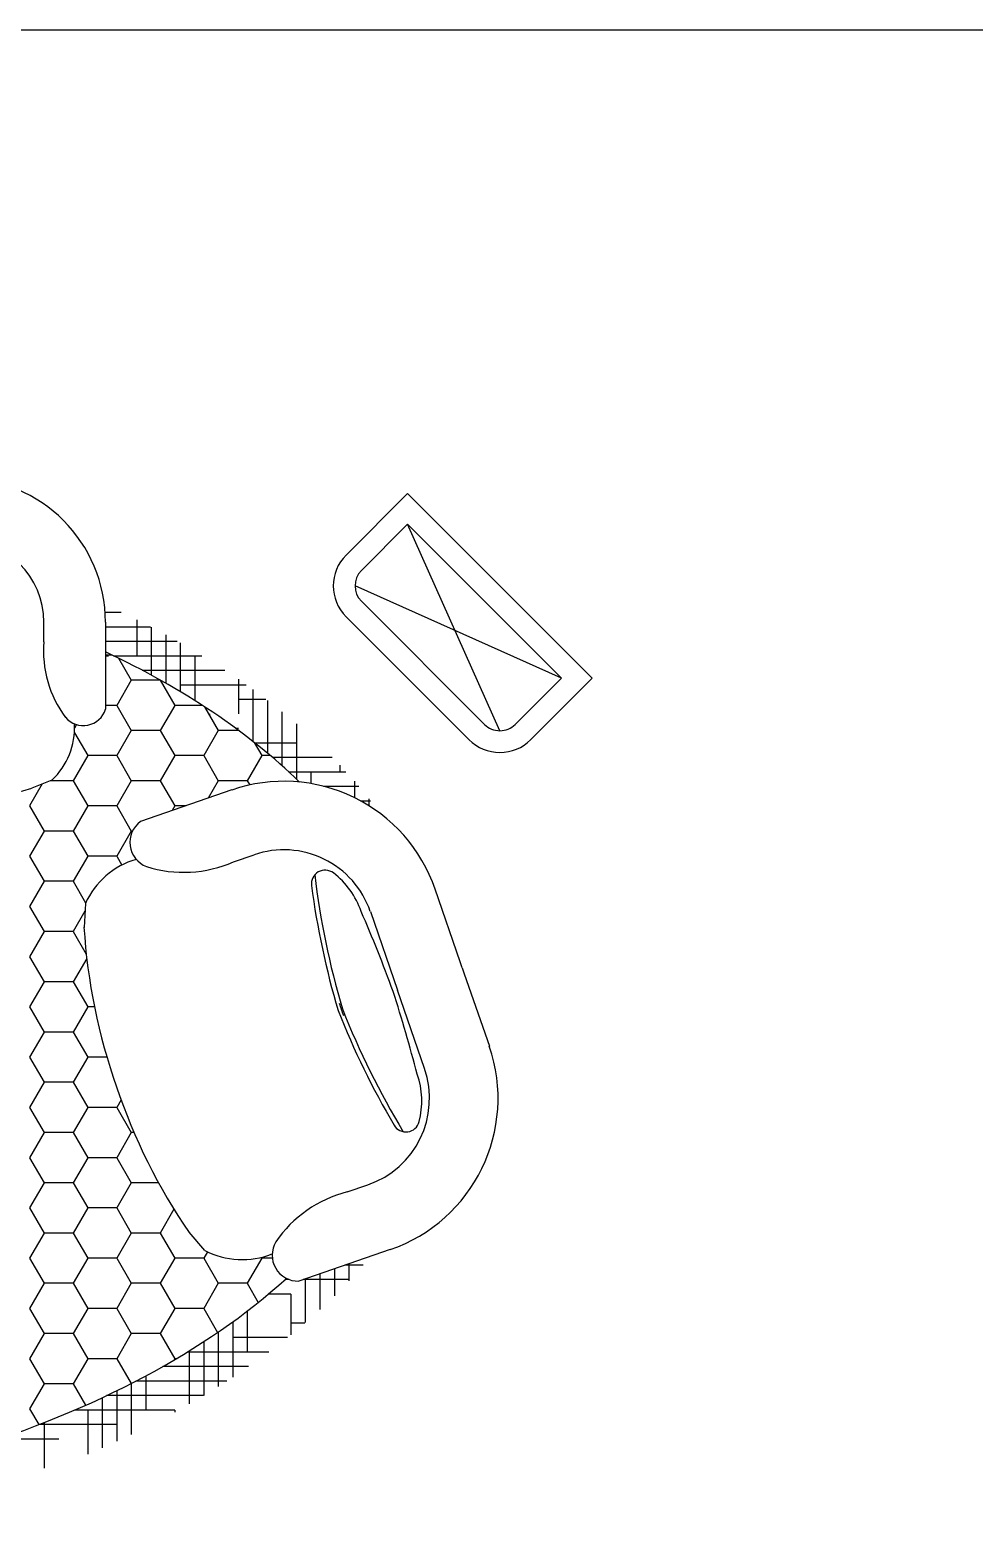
# Model space of a CAD drawing. Header units: millimetres. Extents: x -30782 to 40110, y 35885 to 73818.
# Drawn here: x 9603 to 11774, y 64224 to 67634 of the extents above; entities that cross this region are included whole.
import ezdxf

# ---------------------------------------------------------------- set-up
doc = ezdxf.new("R2010")
doc.units = ezdxf.units.MM
doc.layers.add('www.cad-blocks.net', color=7, linetype='Continuous')

# ---------------------------------------------------------------- blocks, each defined once
blk = doc.blocks.new('A$C04B71D83')
for p, q in [((4095.2, 2302.1), (4236.6, 2443.5)), ((4236.6, 2443.5), (4660.9, 2019.2)), ((4130.5, 2266.7), (4236.6, 2372.8)), ((4448.7, 1898.5), (4236.6, 2372.8)), ((4236.6, 2372.8), (4590.2, 2019.2)), ((4590.2, 2019.2), (4115.9, 2231.3)), ((4413.4, 1913.1), (4130.5, 2196)), ((3541.8, 2170.9), (3578.8, 2170.9)), ((3614.5, 2153.5), (3614.5, 2070.9)), ((4378, 1877.8), (4095.2, 2160.6)), ((3400.8, 2102.7), (3400.8, 2147.9)), ((3542.6, 2147.9), (3542.6, 1947.9)), ((3542.6, 2137.5), (3645.8, 2137.5)), ((3647.8, 2136.5), (3647.8, 2026.2)), ((3681.2, 2118.7), (3681.2, 2007.6)), ((3542.6, 2104.2), (3707.4, 2104.2)), ((3714.5, 2100.1), (3714.5, 1988.1)), ((3558.2, 2072.1), (3542.6, 2072.1)), ((3544.5, 2070.9), (3547.8, 2070.9)), ((3547.8, 2070.9), (3547.8, 2069.2)), ((3560.9, 2070.9), (3764.2, 2070.9)), ((3572.3, 2065.3), (3601.7, 2014.4)), ((3747.9, 2070.9), (3747.9, 1967.6)), ((3601.7, 2014.4), (3568.4, 1956.7)), ((3668.4, 2014.4), (3601.7, 2014.4)), ((3626.8, 2037.5), (3816.9, 2037.5)), ((3668.6, 2014.8), (3668.4, 2014.4)), ((3668.4, 2014.4), (3701.7, 1956.7)), ((3847.9, 2016.7), (3847.9, 1937.5)), ((4590.2, 2019.2), (4484.1, 1913.1)), ((4660.9, 2019.2), (4519.4, 1877.8)), ((3714.5, 2004.2), (3865.8, 2004.2)), ((3881.2, 1993.2), (3881.2, 1874)), ((3568.4, 1956.7), (3542.6, 1956.7)), ((3568.4, 1956.7), (3601.7, 1898.9)), ((3701.7, 1956.7), (3668.4, 1898.9)), ((3765.1, 1956.7), (3701.7, 1956.7)), ((3770.4, 1953.2), (3801.7, 1898.9)), ((3847.9, 1970.8), (3911.3, 1970.8)), ((3914.5, 1968.3), (3914.5, 1847.1)), ((3476.2, 1912.5), (3471.6, 1904.6)), ((3781.2, 1937.5), (3781.2, 1935.1)), ((3947.9, 1942.1), (3947.9, 1818.3)), ((3981.2, 1914.3), (3981.2, 1787.4)), ((3471.2, 1894), (3501.7, 1841.2)), ((3601.7, 1898.9), (3568.4, 1841.2)), ((3668.4, 1898.9), (3601.7, 1898.9)), ((3668.4, 1898.9), (3701.7, 1841.2)), ((3801.7, 1898.9), (3768.4, 1841.2)), ((3848.6, 1898.9), (3801.7, 1898.9)), ((3841.4, 1904.2), (3847.9, 1904.2)), ((3501.7, 1841.2), (3468.4, 1783.4)), ((3568.4, 1841.2), (3501.7, 1841.2)), ((3568.4, 1841.2), (3601.7, 1783.4)), ((3701.7, 1841.2), (3668.4, 1783.4)), ((3768.4, 1841.2), (3701.7, 1841.2)), ((3768.4, 1841.2), (3801.7, 1783.4)), ((3901.7, 1841.2), (3868.4, 1783.4)), ((3884.1, 1871.8), (3901.7, 1841.2)), ((3884.6, 1870.8), (3981.2, 1870.8)), ((3921.5, 1841.2), (3901.7, 1841.2)), ((3925.9, 1837.5), (4063.5, 1837.5)), ((4081.2, 1819.1), (4081.2, 1804.2)), ((3397.4, 1776.1), (3368.3, 1725.7)), ((3419.4, 1785.1), (3373.2, 1766.2)), ((3468.3, 1783.4), (3415.4, 1783.4)), ((3468.4, 1783.4), (3501.7, 1725.7)), ((3601.7, 1783.4), (3568.4, 1725.7)), ((3668.4, 1783.4), (3601.7, 1783.4)), ((3668.4, 1783.4), (3701.7, 1725.7)), ((3801.7, 1783.4), (3778.8, 1743.6)), ((3868.4, 1783.4), (3801.7, 1783.4)), ((3868.4, 1783.4), (3874, 1773.8)), ((3963.4, 1804.2), (4095.1, 1804.2)), ((4014.6, 1804.2), (4014.6, 1777)), ((4114.6, 1782.3), (4114.6, 1744.7)), ((3832.8, 1762.3), (3622.7, 1689.9)), ((4043.7, 1770.8), (4124.4, 1770.8)), ((4147.9, 1742.1), (4147.9, 1726.1)), ((3368.3, 1725.7), (3401.7, 1668)), ((3501.7, 1725.7), (3468.4, 1667.9)), ((3568.4, 1725.7), (3501.7, 1725.7)), ((3568.4, 1725.7), (3601.7, 1668)), ((3701.7, 1725.7), (3695.5, 1715)), ((3726.7, 1725.7), (3701.7, 1725.7)), ((4128.4, 1737.5), (4151.6, 1737.5)), ((3401.7, 1667.9), (3368.3, 1610.2)), ((3468.3, 1667.9), (3401.7, 1667.9)), ((3468.4, 1668), (3501.7, 1610.2)), ((3601.7, 1667.9), (3568.4, 1610.2)), ((3604.5, 1667.9), (3601.7, 1667.9)), ((3368.3, 1610.2), (3401.7, 1552.5)), ((3501.7, 1610.2), (3468.4, 1552.5)), ((3568.4, 1610.2), (3501.7, 1610.2)), ((3568.4, 1610.2), (3580.1, 1589.9)), ((3836.6, 1597), (3884.1, 1613.4)), ((3401.7, 1552.5), (3368.3, 1494.7)), ((3468.3, 1552.5), (3401.7, 1552.5)), ((3468.4, 1552.5), (3496.9, 1503)), ((4357.5, 1367.6), (4300, 1534.5)), ((3496.3, 1501.6), (3493.2, 1446.2)), ((3368.3, 1494.7), (3401.7, 1437)), ((3495.2, 1483.6), (3468.4, 1437)), ((4151.1, 1483.2), (4213.3, 1302.6)), ((3401.7, 1437), (3368.3, 1379.2)), ((3468.3, 1437), (3401.7, 1437)), ((3468.4, 1437), (3498.3, 1385)), ((3368.3, 1379.2), (3401.7, 1321.5)), ((3499.4, 1375.3), (3468.4, 1321.5)), ((4362.2, 1353.9), (4357.5, 1367.6)), ((4362.2, 1353.9), (4367, 1340.2)), ((4367, 1340.2), (4424.5, 1173.3)), ((3401.7, 1321.5), (3368.3, 1263.8)), ((3468.3, 1321.5), (3401.7, 1321.5)), ((3468.4, 1321.5), (3501.7, 1263.8)), ((4275.6, 1122), (4213.3, 1302.6)), ((3368.3, 1263.8), (3401.7, 1206)), ((3501.7, 1263.8), (3468.4, 1206)), ((3517.1, 1263.8), (3501.7, 1263.8)), ((3401.7, 1206), (3368.3, 1148.3)), ((3468.3, 1206), (3401.7, 1206)), ((3468.4, 1206), (3501.7, 1148.3)), ((3368.3, 1148.3), (3401.7, 1090.5)), ((3501.7, 1148.3), (3468.4, 1090.5)), ((3545.9, 1148.3), (3501.7, 1148.3)), ((3401.7, 1090.5), (3368.3, 1032.8)), ((3468.3, 1090.5), (3401.7, 1090.5)), ((3468.4, 1090.5), (3501.7, 1032.8)), ((3368.3, 1032.8), (3401.7, 975)), ((3501.7, 1032.8), (3468.4, 975)), ((3568.4, 1032.8), (3501.7, 1032.8)), ((3578.5, 1050.3), (3568.4, 1032.8)), ((3568.4, 1032.8), (3601.7, 975)), ((3401.7, 975), (3368.3, 917.3)), ((3468.3, 975), (3401.7, 975)), ((3468.4, 975), (3501.7, 917.3)), ((3601.7, 975), (3568.4, 917.3)), ((3608.1, 975), (3601.7, 975)), ((3368.3, 917.3), (3401.7, 859.6)), ((3501.7, 917.3), (3468.4, 859.6)), ((3568.4, 917.3), (3501.7, 917.3)), ((3568.4, 917.3), (3601.7, 859.6)), ((3401.7, 859.6), (3368.3, 801.8)), ((3468.3, 859.6), (3401.7, 859.6)), ((3468.4, 859.6), (3501.7, 801.8)), ((3601.7, 859.6), (3568.4, 801.8)), ((3664.4, 859.6), (3601.7, 859.6)), ((4097.9, 838.7), (4145.4, 855)), ((3368.3, 801.8), (3401.7, 744.1)), ((3501.7, 801.8), (3468.4, 744.1)), ((3568.4, 801.8), (3501.7, 801.8)), ((3568.4, 801.8), (3601.7, 744.1)), ((3699.9, 798.7), (3668.4, 744.1)), ((3401.7, 744.1), (3368.3, 686.3)), ((3468.3, 744.1), (3401.7, 744.1)), ((3468.4, 744.1), (3501.7, 686.3)), ((3601.7, 744.1), (3568.4, 686.3)), ((3668.4, 744.1), (3601.7, 744.1)), ((3668.4, 744.1), (3701.7, 686.3)), ((3771, 704.2), (3734.5, 745.9)), ((3368.3, 686.3), (3401.7, 628.6)), ((3501.7, 686.3), (3468.4, 628.6)), ((3568.4, 686.3), (3501.7, 686.3)), ((3568.4, 686.3), (3601.7, 628.6)), ((3701.7, 686.3), (3668.4, 628.6)), ((3768.4, 686.3), (3701.7, 686.3)), ((3777, 701.2), (3768.4, 686.3)), ((3768.4, 686.3), (3801.7, 628.6)), ((3901.7, 686.3), (3868.4, 628.6)), ((3900.6, 688.3), (3901.7, 686.3)), ((3925.7, 686.3), (3901.7, 686.3)), ((4196.7, 706.1), (3986.6, 633.7)), ((4035.1, 650.4), (4035.1, 568.1)), ((4068.4, 661.9), (4068.4, 600)), ((4134.4, 670.7), (4093.9, 670.7)), ((4101.8, 673.4), (4101.8, 634.3)), ((3401.7, 628.6), (3368.3, 570.8)), ((3468.3, 628.6), (3401.7, 628.6)), ((3468.4, 628.6), (3501.7, 570.8)), ((3601.7, 628.6), (3568.4, 570.8)), ((3668.4, 628.6), (3601.7, 628.6)), ((3668.4, 628.6), (3701.7, 570.8)), ((3801.7, 628.6), (3768.4, 570.8)), ((3868.4, 628.6), (3801.7, 628.6)), ((3868.4, 628.6), (3893.6, 584.9)), ((3964.4, 637.3), (3955.2, 637.3)), ((4101.8, 637.3), (3997.1, 637.3)), ((4001.7, 638.9), (4001.7, 538.3)), ((3968.4, 604), (3917, 604)), ((3968.4, 604), (3968.4, 510.3)), ((3368.3, 570.8), (3401.7, 513.1)), ((3501.7, 570.8), (3468.4, 513.1)), ((3568.4, 570.8), (3501.7, 570.8)), ((3568.4, 570.8), (3601.7, 513.1)), ((3701.7, 570.8), (3668.4, 513.1)), ((3768.4, 570.8), (3701.7, 570.8)), ((3768.4, 570.8), (3800.2, 515.7)), ((3868.4, 565.1), (3868.4, 470.7)), ((3401.7, 513.1), (3368.3, 455.4)), ((3468.3, 513.1), (3401.7, 513.1)), ((3468.4, 513.1), (3501.7, 455.4)), ((3601.7, 513.1), (3568.4, 455.4)), ((3668.4, 513.1), (3601.7, 513.1)), ((3668.4, 513.1), (3701.7, 455.4)), ((3801.7, 516.8), (3801.7, 391.2)), ((3835.1, 540.2), (3835.1, 412.7)), ((4000.6, 537.3), (3968.4, 537.3)), ((3768.4, 494.5), (3768.4, 370.8)), ((3960.6, 504), (3835.1, 504)), ((3368.3, 455.4), (3401.7, 397.6)), ((3501.7, 455.4), (3468.4, 397.6)), ((3568.4, 455.4), (3501.7, 455.4)), ((3568.4, 455.4), (3601.3, 398.3)), ((3701.7, 455.4), (3699.9, 452.3)), ((3705.2, 455.4), (3701.7, 455.4)), ((3917.7, 470.7), (3730.6, 470.7)), ((3735, 470.7), (3735, 351.3)), ((3635, 415.9), (3635, 337.3)), ((3871.5, 437.3), (3674, 437.3)), ((3401.7, 397.6), (3368.3, 339.9)), ((3468.3, 397.6), (3401.7, 397.6)), ((3468.4, 397.6), (3496.8, 348.4)), ((3568.4, 381.8), (3568.4, 265.6)), ((3601.7, 398.5), (3601.7, 281.3)), ((3821.7, 404), (3612.4, 404)), ((3535, 365.9), (3535, 250.5)), ((3768.1, 370.6), (3545.2, 370.6)), ((3368.3, 339.9), (3389.2, 303.8)), ((3401.7, 308.7), (3401.7, 204)), ((3701.7, 337.3), (3471.3, 337.3)), ((3501.7, 337.3), (3501.7, 236.1)), ((3701.7, 337.3), (3701.7, 332.6)), ((3568.4, 304), (3389.6, 304)), ((3435, 270.6), (3298.2, 270.6))]:
    blk.add_line(p, q)
for centre, radius, start, end in [((3211.8, 2147.9), 330.8, 0, 90), ((3211.8, 2147.9), 189, 0, 90), ((4165.9, 2231.3), 100, 135, 225), ((4165.9, 2231.3), 50, 135, 225), ((3656.3, 2081.9), 256.3, 175.359, 216.5496), ((3491.4, 1964), 53.7, 220.2227, 342.5272), ((3306, 1905.8), 165.6, 313.2134, 2.8934), ((4448.7, 1948.5), 50, 225, 315), ((4448.7, 1948.5), 100, 225, 315), ((3053, 2921.1), 1198.5, 253.2031, 285.495), ((3952.5, 1414.8), 367.5, 19.0101, 109.0101), ((3658.2, 1641.9), 59.6, 126.4829, 248.7874), ((3664.1, 1426.1), 184, 106.1167, 155.7967), ((3952.5, 1414.8), 210, 19.0101, 109.0101), ((3722.4, 1857.9), 284.8, 252.4605, 293.6512), ((4047.1, 1546.6), 31.5, 52.5089, 187.5448), ((3951.2, 1421.7), 189, 19.0101, 52.5089), ((5877.2, 1789), 1877.6, 187.5448, 196.5043), ((5877.2, 1789), 1867.1, 186.8203, 196.4902), ((826.2, 54.4), 3599.5, 20.2333, 23.3883), ((4822.3, 1527.9), 1331.6, 183.4728, 199.6399), ((776.1, 199.7), 3599.5, 14.6319, 17.7869), ((7230.5, 2350.1), 3330.3, 198.8877, 199.1395), ((5823.8, 1944.3), 1877.6, 201.5159, 210.4754), ((7235.4, 2335.8), 3330.3, 198.8807, 199.1326), ((5823.8, 1944.3), 1867.1, 201.53, 211.1999), ((4077, 1053.6), 367.5, 289.0101, 19.0101), ((4077, 1053.6), 210, 289.0101, 19.0101), ((4080.2, 1047.4), 189, 345.5113, 19.0101), ((4831.8, 1500.2), 1331.6, 198.3803, 214.5474), ((4232.7, 1008), 31.5, 210.4754, 345.5113), ((4168.6, 562.8), 284.8, 104.3691, 145.5597), ((3985, 693.3), 59.6, 149.2328, 271.5373), ((3856.7, 867), 184, 242.2235, 291.9035)]:
    blk.add_arc(centre, radius, start, end)
for start_param, end_param in [(6.802951, 7.152354), (3.665597, 5.733926)]:
    blk.add_ellipse((2249.5, 1224.5), major_axis=(2003.4, 0), ratio=0.558831, start_param=start_param, end_param=end_param)
blk = doc.blocks.new('format')
at = {"color": 155, "true_color": 0x546d8e}
blk.add_line((-27052.7, 67633.8), (40110.2, 67633.8), dxfattribs=at)

msp = doc.modelspace()

# ---------------------------------------------------------------- block references
msp.add_blockref('A$C04B71D83', (6234.9, 64124.3))
at = {"layer": 'www.cad-blocks.net'}
msp.add_blockref('format', (0, 0), dxfattribs=at)

doc.saveas('drawing.dxf')
